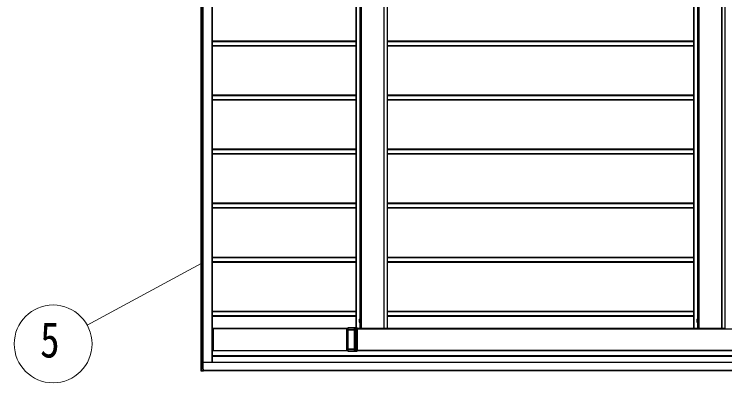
# Model space of a CAD drawing. Units: millimetres, scale not verified. Extents: x -16820 to 16820, y -11880 to 11880.
# Drawn here: x -5116 to -2487, y -3305 to -1941 of the extents above; entities that cross this region are included whole.
import ezdxf
from ezdxf.enums import TextEntityAlignment as Align

# ---------------------------------------------------------------- set-up
doc = ezdxf.new("R2010")
doc.units = ezdxf.units.MM
doc.header["$LTSCALE"] = 40
doc.layers.add('0-3_YKK_11', color=7, linetype='Continuous')
doc.layers.add('0-5_YKK_A1', color=4, linetype='Continuous')
doc.layers.add('0-6_YKK_D', color=6, linetype='Continuous', lineweight=18)
doc.styles.add('ＭＳ ゴシック', font='')
doc.styles.get('ＭＳ ゴシック').set_extended_font_data('MS Gothic')

msp = doc.modelspace()

# ---------------------------------------------------------------- linework, layer by layer
at = {"layer": '0-3_YKK_11'}
for p, q in [((-4424.88, -3253.5), (-4424.88, 2143.5)), ((-4418.51, 2143.5), (-4418.51, -3253.5)), ((-4383.58, 2120), (-4383.58, -3230)), ((-3851.43, -3102), (-3851.43, 1992)), ((-3747.97, -3104.5), (-3747.97, 1994.5)), ((-2602.19, -3103), (-2602.19, 1993)), ((-3851.43, -2041), (-4383.58, -2041)), ((-2602.19, -2041), (-3736.45, -2041)), ((-3851.43, -2058), (-4383.58, -2058)), ((-2602.19, -2058), (-3736.45, -2058)), ((-3851.43, -2241), (-4383.58, -2241)), ((-3851.43, -2258), (-4383.58, -2258)), ((-2602.19, -2241), (-3736.45, -2241)), ((-2602.19, -2258), (-3736.45, -2258)), ((-3851.43, -2441), (-4383.58, -2441)), ((-2602.19, -2441), (-3736.45, -2441)), ((-3851.43, -2458), (-4383.58, -2458)), ((-2602.19, -2458), (-3736.45, -2458)), ((-3851.43, -2641), (-4383.58, -2641)), ((-2602.19, -2641), (-3736.45, -2641)), ((-3851.43, -2658), (-4383.58, -2658)), ((-2602.19, -2658), (-3736.45, -2658)), ((-3851.43, -2841), (-4383.58, -2841)), ((-3851.43, -2858), (-4383.58, -2858)), ((-2602.19, -2841), (-3736.45, -2841)), ((-2602.19, -2858), (-3736.45, -2858)), ((-3851.43, -3041), (-4383.58, -3041)), ((-2602.19, -3041), (-3736.45, -3041)), ((-3851.43, -3058), (-4383.58, -3058)), ((-3840.47, -3070), (-3840.02, -3069.23)), ((-3840.47, -3070), (-3840.47, -3080)), ((-3840.47, -3071.95), (-3838.11, -3073.1)), ((-3840.02, -3069.23), (-3836.47, -3069.23)), ((-3836.47, -3072.11), (-3840.02, -3072.11)), ((-3838.11, -3073.1), (-3837.1, -3075)), ((-3838.11, -3076.9), (-3837.1, -3075)), ((-3836.47, -3069.23), (-3836.47, -3080.77)), ((-3835.27, -3069.3), (-3836.47, -3069.3)), ((-3835.27, -3068.75), (-3835.27, -3081.25)), ((-3833.67, -3068.75), (-3835.27, -3068.75)), ((-3833.67, -3081.25), (-3833.67, -3068.75)), ((-2602.19, -3058), (-3736.45, -3058)), ((-2591.23, -3070), (-2590.78, -3069.23)), ((-2591.23, -3070), (-2591.23, -3080)), ((-2591.23, -3071.95), (-2588.87, -3073.1)), ((-2590.78, -3069.23), (-2587.23, -3069.23)), ((-2587.23, -3072.11), (-2590.78, -3072.11)), ((-2588.87, -3073.1), (-2587.86, -3075)), ((-2588.87, -3076.9), (-2587.86, -3075)), ((-2587.23, -3069.23), (-2587.23, -3080.77)), ((-2586.03, -3069.3), (-2587.23, -3069.3)), ((-2586.03, -3068.75), (-2586.03, -3081.25)), ((-2584.43, -3068.75), (-2586.03, -3068.75)), ((-2584.43, -3081.25), (-2584.43, -3068.75)), ((-3840.47, -3078.05), (-3838.11, -3076.9)), ((-3840.47, -3080), (-3840.02, -3080.77)), ((-3836.47, -3077.89), (-3840.02, -3077.89)), ((-3840.02, -3080.77), (-3836.47, -3080.77)), ((-3835.27, -3080.7), (-3836.47, -3080.7)), ((-3835.27, -3081.25), (-3833.67, -3081.25)), ((-2591.23, -3078.05), (-2588.87, -3076.9)), ((-2591.23, -3080), (-2590.78, -3080.77)), ((-2587.23, -3077.89), (-2590.78, -3077.89)), ((-2590.78, -3080.77), (-2587.23, -3080.77)), ((-2586.03, -3080.7), (-2587.23, -3080.7)), ((-2586.03, -3081.25), (-2584.43, -3081.25)), ((-4380.72, -3105), (-4383.58, -3105)), ((-4380.83, -3108.3), (-4380.83, -3108.5)), ((-4380.73, -3107.8), (-4380.81, -3107.8)), ((-4380.81, -3109), (-4380.73, -3109)), ((-4380.72, -3104.3), (-4380.72, -3107.5)), ((-4380.72, -3109.3), (-4380.72, -3139.5)), ((-4380.68, -3185.7), (-4380.68, -3104.3)), ((-3885.78, -3185.7), (-3885.78, -3104.3)), ((-3885.78, -3105), (-3881.85, -3105)), ((-3885.78, -3106.8), (-3881.85, -3106.8)), ((-3881.91, -3108.4), (-3881.91, -3181.6)), ((-3881.87, -3107.62), (-3881.9, -3107.93)), ((-3881.84, -3180.2), (-3881.84, -3109.8)), ((-3881.83, -3109.33), (-3881.8, -3109.02)), ((-3881.79, -3108.55), (-3881.79, -3102.5)), ((-3847.26, -3102.5), (-3847.26, -3187.5)), ((-3847.26, -3105), (466.23, -3105)), ((-3820.52, -3104.5), (-3820.52, -3105)), ((-3818.79, -3104.5), (-3818.79, -3105)), ((-3762.55, -3104.5), (-3762.55, -3105)), ((-3760.82, -3104.5), (-3760.82, -3105)), ((-2602.19, -3104.5), (-2602.19, -3104.5)), ((-2571.28, -3104.5), (-2571.28, -3105)), ((-2569.55, -3104.5), (-2569.55, -3105)), ((-2513.31, -3104.5), (-2513.31, -3105)), ((-2511.58, -3104.5), (-2511.58, -3105)), ((-4380.83, -3140.3), (-4380.83, -3140.5)), ((-4380.83, -3149.5), (-4380.83, -3149.7)), ((-4380.73, -3139.8), (-4380.81, -3139.8)), ((-4380.81, -3141), (-4380.73, -3141)), ((-4380.73, -3149), (-4380.81, -3149)), ((-4380.81, -3150.2), (-4380.73, -3150.2)), ((-4380.72, -3141.3), (-4380.72, -3148.7)), ((-4380.72, -3150.5), (-4380.72, -3180.7)), ((-4380.73, -3181), (-4380.81, -3181)), ((-3881.8, -3180.98), (-3881.83, -3180.67)), ((-4380.72, -3185), (-4383.58, -3185)), ((-4380.83, -3181.5), (-4380.83, -3181.7)), ((-4380.81, -3182.2), (-4380.73, -3182.2)), ((-4380.72, -3182.5), (-4380.72, -3185.7)), ((-3881.85, -3183.2), (-3885.78, -3183.2)), ((-3881.85, -3185), (-3885.78, -3185)), ((-3881.9, -3182.07), (-3881.87, -3182.38)), ((-3881.79, -3187.5), (-3881.79, -3181.45)), ((-3847.26, -3185), (466.23, -3185)), ((-4418, -3253.5), (-4418, -3230.5)), ((-4425.91, -3253.5), (-4425.91, -3253.5)), ((-4425.91, -3253.5), (-4425.91, -3260.54)), ((-4416.46, -3255), (-4417.66, -3255)), ((-4416.45, -3261), (-4416.45, -3255.3))]:
    msp.add_line(p, q, dxfattribs=at)
for points in [[(-3847.26, 1994.5), (-3837.37, 1994.5), (-3836.34, 1994.5), (-3832.92, 1994.5), (-3832.4, 1994.5), (-3748.45, 1994.5), (-3747.97, 1994.5), (-3736.93, 1994.5), (-3736.45, 1994.5), (-3736.45, -3104.5), (-3736.93, -3104.5), (-3747.97, -3104.5), (-3748.45, -3104.5), (-3832.4, -3104.5), (-3832.92, -3104.5), (-3836.34, -3104.5), (-3837.37, -3104.5), (-3847.26, -3104.5)], [(-2487.69, 1994.5), (-2487.21, 1994.5), (-2487.21, -3104.5), (-2487.69, -3104.5), (-2498.73, -3104.5), (-2499.21, -3104.5), (-2583.16, -3104.5), (-2583.68, -3104.5), (-2587.1, -3104.5), (-2588.13, -3104.5), (-2601.62, -3104.5), (-2602.14, -3104.5), (-2602.19, -3104.5)], [(-2602.19, 1994.5), (-2602.19, 1994.5), (-2602.14, 1994.5), (-2601.62, 1994.5), (-2588.13, 1994.5), (-2587.1, 1994.5), (-2583.68, 1994.5), (-2583.16, 1994.5), (-2499.21, 1994.5), (-2498.73, 1994.5), (-2498.73, -3104.5)], [(-3852.82, -3102.34), (-3847.28, -3102), (-3850.82, -3102), (-3850.83, -3102), (-3881.8, -3102), (-3881.89, -3102), (-3881.89, -3104.5), (-3881.85, -3104.5), (-3881.85, -3107.15)], [(-3885.79, -3104), (-4380.69, -3104), (-4380.71, -3104)], [(462.64, -3186), (462.64, -3205), (-4383.58, -3205)], [(-4380.71, -3186), (-4380.69, -3186), (-3885.79, -3186)], [(-3881.85, -3182.85), (-3881.85, -3185.5), (-3881.89, -3185.5), (-3881.89, -3188), (-3881.8, -3188), (-3850.83, -3188), (-3850.82, -3188), (-3847.28, -3188), (-3852.82, -3187.66)], [(579.64, -3230), (-4418.02, -3230), (-4418.04, -3230), (-4418.04, -3253.5)], [(-4417.96, -3254.7), (-4417.96, -3253.5), (-4418.27, -3253.5), (-4423.99, -3253.5), (-4424.48, -3253.5), (-4425.91, -3253.5)], [(-4416.45, -3260), (578.14, -3260), (578.16, -3260), (578.17, -3254.5), (578.19, -3254.5), (579.39, -3254.5)], [(-4425.91, -3260.54), (-4425.91, -3260.54), (-4425.44, -3261.04)], [(-4425.44, -3261.04), (-4417.93, -3261.5), (-4416.47, -3261.5), (-4424.01, -3261.04)]]:
    msp.add_lwpolyline(points, dxfattribs=at)
for centre, radius, start, end in [((-3837.91, -3070.67), 2.56, 145.61708, 214.38292), ((-3830.91, -3075), 9.55, 162.41276, 197.58724), ((-2588.67, -3070.67), 2.56, 145.61708, 214.38292), ((-2581.68, -3075), 9.55, 162.41276, 197.58724), ((-3885.38, -3102.38), 3.6, 358.01091, 5.98665), ((-3837.91, -3079.33), 2.56, 145.61708, 214.38292), ((-2588.67, -3079.33), 2.56, 145.61708, 214.38292), ((-4377.23, -3108.18), 3.6, 174.01335, 181.98909), ((-4377.23, -3108.62), 3.6, 178.01091, 185.98665), ((-4378.57, -3104.23), 2.16, 174.01335, 181.98909), ((-4382.88, -3107.57), 2.16, 354.01335, 1.98909), ((-4382.88, -3109.23), 2.16, 358.01091, 5.98665), ((-4382.84, -3104.23), 2.16, 358.01091, 5.98665), ((-3887.94, -3104.23), 2.16, 358.01091, 5.98665), ((-3875.15, -3108.33), 6.76, 176.60841, 180.59189), ((-3888.62, -3107.22), 6.76, 356.60841, 0.59189), ((-3875.08, -3109.73), 6.76, 176.60841, 180.59189), ((-3888.55, -3108.62), 6.76, 356.60841, 0.59189), ((-3870.3, -3108.69), 13.52, 356.60841, 0.59189), ((-3828.24, -3101.8), 3.2, 237.52075, 269.99876), ((-3825.45, -3101.8), 3.2, 237.52075, 269.99876), ((-3755.89, -3101.8), 3.2, 270.00124, 302.47925), ((-2579, -3101.8), 3.2, 237.52075, 269.99876), ((-2576.21, -3101.8), 3.2, 237.52075, 269.99876), ((-2506.65, -3101.8), 3.2, 270.00124, 302.47925), ((-4377.23, -3140.18), 3.6, 174.01335, 181.98909), ((-4377.23, -3140.62), 3.6, 178.01091, 185.98665), ((-4377.23, -3149.38), 3.6, 174.01335, 181.98909), ((-4377.23, -3149.82), 3.6, 178.01091, 185.98665), ((-4382.88, -3139.57), 2.16, 354.01335, 1.98909), ((-4382.88, -3141.23), 2.16, 358.01091, 5.98665), ((-4382.88, -3148.77), 2.16, 354.01335, 1.98909), ((-4382.88, -3150.43), 2.16, 358.01091, 5.98665), ((-4377.23, -3181.38), 3.6, 174.01335, 181.98909), ((-4382.88, -3180.77), 2.16, 354.01335, 1.98909), ((-3875.08, -3180.27), 6.76, 179.40811, 183.39159), ((-3888.55, -3181.38), 6.76, 359.40811, 3.39159), ((-3870.3, -3181.31), 13.52, 359.40811, 3.39159), ((-4377.23, -3181.82), 3.6, 178.01091, 185.98665), ((-4382.88, -3182.43), 2.16, 358.01091, 5.98665), ((-4378.57, -3185.77), 2.16, 178.01091, 185.98665), ((-4382.84, -3185.77), 2.16, 354.01335, 1.98909), ((-3887.94, -3185.77), 2.16, 354.01335, 1.98909), ((-3875.15, -3181.67), 6.76, 179.40811, 183.39159), ((-3888.62, -3182.78), 6.76, 359.40811, 3.39159), ((-3885.38, -3187.62), 3.6, 354.01335, 1.98909), ((-4421.6, -3230.38), 3.6, 358.01091, 5.98665)]:
    msp.add_arc(centre, radius, start, end, dxfattribs=at)
for centre, major_axis, ratio, start_param, end_param in [((-3847.28, -3102.5), (0, -0.501), 0.034899, 1.5745278, 3.1415972), ((-3847.28, -3187.5), (0, -0.501), 0.034899, 6.2831808, 7.8502502), ((-4417.66, -3254.7), (0.301, 0), 0.996353, 3.1415927, 4.712389), ((-4416.46, -3255.3), (0, -0.3), 0.034965, 1.5707963, 3.1415927), ((-4416.47, -3261), (0, -0.501), 0.034899, 6.2831808, 7.8502502)]:
    msp.add_ellipse(centre, major_axis=major_axis, ratio=ratio, start_param=start_param, end_param=end_param, dxfattribs=at)
at = {"layer": '0-5_YKK_A1'}
for p, q in [((-4424.88, -3253.5), (-4424.88, 2143.5)), ((-4423.51, -3253.5), (-4423.51, 2143.5)), ((-4423, -3253.5), (-4423, 2143.5)), ((-4418.8, -3253.5), (-4418.8, 2143.5)), ((-4418.24, -3253.5), (-4418.24, 2143.5)), ((-4384.06, -3230), (-4384.06, 2120)), ((-3851.43, 1992), (-3851.43, -3102)), ((-3851.38, 1992), (-3851.38, -3102)), ((-3850.86, 1992), (-3850.86, -3102)), ((-3832.92, 1994.5), (-3832.92, -3104.5)), ((-3832.4, 1994.5), (-3832.4, -3104.5)), ((-3748.45, 1994.5), (-3748.45, -3104.5)), ((-3736.93, 1994.5), (-3736.93, -3104.5)), ((-2602.19, 1994.5), (-2602.19, -3104.5)), ((-2602.14, 1994.5), (-2602.14, -3104.5)), ((-2601.62, 1994.5), (-2601.62, -3104.5)), ((-2583.68, 1994.5), (-2583.68, -3104.5)), ((-2583.16, 1994.5), (-2583.16, -3104.5)), ((-2499.21, 1994.5), (-2499.21, -3104.5)), ((-2487.69, 1994.5), (-2487.69, -3104.5)), ((-3837.37, 1959.23), (-3837.37, -3069.23)), ((-3836.34, 1959.3), (-3836.34, -3069.3)), ((-2588.13, 1959.23), (-2588.13, -3069.23)), ((-2587.1, 1959.3), (-2587.1, -3069.3)), ((-4383.58, -2042), (-3851.43, -2042)), ((-3736.45, -2042), (-2602.19, -2042)), ((-4383.58, -2057), (-3851.43, -2057)), ((-4383.58, -2058.3), (-3851.43, -2058.3)), ((-3736.45, -2057), (-2602.19, -2057)), ((-3736.45, -2058.3), (-2602.19, -2058.3)), ((-4383.58, -2242), (-3851.43, -2242)), ((-4383.58, -2257), (-3851.43, -2257)), ((-4383.58, -2258.3), (-3851.43, -2258.3)), ((-3736.45, -2242), (-2602.19, -2242)), ((-3736.45, -2257), (-2602.19, -2257)), ((-3736.45, -2258.3), (-2602.19, -2258.3)), ((-4383.58, -2442), (-3851.43, -2442)), ((-3736.45, -2442), (-2602.19, -2442)), ((-4383.58, -2457), (-3851.43, -2457)), ((-4383.58, -2458.3), (-3851.43, -2458.3)), ((-3736.45, -2457), (-2602.19, -2457)), ((-3736.45, -2458.3), (-2602.19, -2458.3)), ((-4383.58, -2642), (-3851.43, -2642)), ((-3736.45, -2642), (-2602.19, -2642)), ((-4383.58, -2657), (-3851.43, -2657)), ((-4383.58, -2658.3), (-3851.43, -2658.3)), ((-3736.45, -2657), (-2602.19, -2657)), ((-3736.45, -2658.3), (-2602.19, -2658.3)), ((-4383.58, -2842), (-3851.43, -2842)), ((-4383.58, -2857), (-3851.43, -2857)), ((-4383.58, -2858.3), (-3851.43, -2858.3)), ((-3736.45, -2842), (-2602.19, -2842)), ((-3736.45, -2857), (-2602.19, -2857)), ((-3736.45, -2858.3), (-2602.19, -2858.3)), ((-4383.58, -3042), (-3851.43, -3042)), ((-3736.45, -3042), (-2602.19, -3042)), ((-4383.58, -3057), (-3851.43, -3057)), ((-4383.58, -3058.3), (-3851.43, -3058.3)), ((-3736.45, -3057), (-2602.19, -3057)), ((-3736.45, -3058.3), (-2602.19, -3058.3)), ((-3837.37, -3080.77), (-3837.37, -3104.5)), ((-3836.34, -3080.7), (-3836.34, -3104.5)), ((-2588.13, -3080.77), (-2588.13, -3104.5)), ((-2587.1, -3080.7), (-2587.1, -3104.5)), ((-4383.58, -3103), (-3881.89, -3103)), ((-4380.68, -3104.3), (-3885.78, -3104.3)), ((-3885.78, -3107.1), (-3881.85, -3107.1)), ((-3857.35, -3109.8), (-3881.84, -3109.8)), ((-3881.83, -3109.33), (-3857.34, -3109.33)), ((-3857.31, -3109.02), (-3881.8, -3109.02)), ((-3857.1, -3102.5), (-3881.79, -3102.5)), ((-3881.79, -3108.55), (-3857.3, -3108.55)), ((-3857.35, -3180.2), (-3857.35, -3109.8)), ((-3857.35, -3109.8), (-3856.84, -3109.8)), ((-3857.34, -3109.33), (-3857.31, -3109.02)), ((-3857.3, -3108.55), (-3857.3, -3102.9)), ((-3857.3, -3108.55), (-3856.78, -3108.55)), ((-3856.81, -3109.49), (-3856.84, -3109.8)), ((-3856.84, -3109.8), (-3856.84, -3180.2)), ((-3856.78, -3102.84), (-3856.78, -3108.55)), ((-3856.5, -3102.84), (-3856.78, -3102.84)), ((-3853.29, -3102.84), (-3856.5, -3102.84)), ((-3856.31, -3102.34), (-3856.03, -3102.34)), ((-3856.03, -3102.34), (-3852.82, -3102.34)), ((-3852.8, -3102.84), (-3853.29, -3102.84)), ((-3847.26, -3102.5), (-3852.8, -3102.84)), ((-3852.8, -3102.84), (-3852.8, -3187.16)), ((-3847.26, -3105.5), (466.23, -3105.5)), ((-3736.45, -3103), (-2602.19, -3103)), ((-3881.84, -3180.2), (-3857.35, -3180.2)), ((-3857.34, -3180.67), (-3881.83, -3180.67)), ((-3881.8, -3180.98), (-3857.31, -3180.98)), ((-3857.35, -3180.2), (-3856.84, -3180.2)), ((-3857.31, -3180.98), (-3857.34, -3180.67)), ((-3856.84, -3180.2), (-3856.81, -3180.51)), ((-4383.58, -3185.3), (-4380.72, -3185.3)), ((-4383.58, -3204.5), (462.64, -3204.5)), ((-4383.58, -3207), (461.63, -3207)), ((-4380.68, -3185.7), (-3885.78, -3185.7)), ((-3885.78, -3182.9), (-3881.85, -3182.9)), ((-3885.78, -3185.3), (-3881.85, -3185.3)), ((-3857.3, -3181.45), (-3881.79, -3181.45)), ((-3881.79, -3187.5), (-3857.1, -3187.5)), ((-3857.3, -3187.1), (-3857.3, -3181.45)), ((-3857.3, -3181.45), (-3856.78, -3181.45)), ((-3856.78, -3181.45), (-3856.78, -3187.16)), ((-3856.78, -3187.16), (-3856.5, -3187.16)), ((-3856.5, -3187.16), (-3853.29, -3187.16)), ((-3856.03, -3187.66), (-3856.31, -3187.66)), ((-3852.82, -3187.66), (-3856.03, -3187.66)), ((-3852.8, -3187.16), (-3847.26, -3187.5)), ((-3847.26, -3184.5), (466.23, -3184.5)), ((-3847.26, -3185.3), (465.62, -3185.3)), ((579.65, -3230.5), (-4418, -3230.5)), ((-4425.91, -3253.5), (-4425.91, -3260.54)), ((-4423.99, -3253.5), (-4423.99, -3260.54)), ((-4418.27, -3254.7), (-4418.27, -3253.5)), ((-4417.96, -3254.7), (-4418.27, -3254.7)), ((-4416.45, -3255.3), (-4417.67, -3255.3)), ((578.16, -3259.5), (-4416.45, -3259.5)), ((-4425.91, -3260.54), (-4424.48, -3260.54)), ((-4424.01, -3261.04), (-4425.44, -3261.04)), ((-4423.99, -3260.54), (-4416.45, -3261))]:
    msp.add_line(p, q, dxfattribs=at)
for points in [[(-3852.8, -3187.16), (-3853.29, -3187.16), (-3853.29, -3102.84)], [(-3850.83, -3188), (-3851.07, -3187.99), (-3851.78, -3187.96), (-3852.94, -3187.92), (-3854.5, -3187.86), (-3856.41, -3187.79)], [(-4423.99, -3260.54), (-4424.48, -3260.54), (-4424.48, -3253.5)]]:
    msp.add_lwpolyline(points, dxfattribs=at)
for centre, radius, start, end in [((-3850.59, -3109.73), 6.76, 176.60841, 180.59189), ((-3857.33, -3109.82), 0.493, 2.64264, 91.56286), ((-3864.06, -3108.62), 6.76, 356.60841, 0.59189), ((-3857.3, -3109.51), 0.493, 2.64264, 91.56286), ((-3859.1, -3099.7), 3.67, 299.36084, 306.96883), ((-3854.41, -3104.09), 3.12, 149.29989, 157.48268), ((-3856.42, -3103.17), 0.96, 89.80605, 135.38861), ((-3851.2, -3093.48), 10.78, 236.80485, 238.11338), ((-3856.17, -3103.3), 0.986, 102.62055, 137.05843), ((-3856.28, -3102.84), 0.5, 93.51882, 180.01603), ((-3856, -3102.84), 0.5, 93.51882, 180.01603), ((-3856.1, -3102.21), 0.316, 179.92958, 203.81968), ((-3852.79, -3102.84), 0.5, 93.51882, 180.01603), ((-3848.01, -3102.42), 4.81, 179.02269, 184.97488), ((-3850.59, -3180.27), 6.76, 179.40811, 183.39159), ((-3857.33, -3180.18), 0.493, 268.43714, 357.35736), ((-3857.3, -3180.49), 0.493, 268.43714, 357.35736), ((-3864.06, -3181.38), 6.76, 359.40811, 3.39159), ((-3859.1, -3190.3), 3.67, 53.03117, 60.63916), ((-3854.41, -3185.91), 3.12, 202.51732, 210.70011), ((-3851.2, -3196.52), 10.78, 121.88662, 123.19515), ((-3856.41, -3186.82), 0.966, 224.75557, 270.04976), ((-3856.21, -3186.76), 0.921, 221.68739, 258.63363), ((-3856.28, -3187.16), 0.5, 179.98397, 266.48118), ((-3856, -3187.16), 0.5, 179.98397, 266.48118), ((-3856.1, -3187.79), 0.316, 156.18032, 180.07042), ((-3852.79, -3187.16), 0.5, 179.98397, 266.48118), ((-3848.01, -3187.58), 4.81, 175.02512, 180.97731), ((-4414.8, -3255.23), 2.87, 175.50564, 181.49539), ((-4425.41, -3260.54), 0.5, 179.98397, 266.48118), ((-4423.98, -3260.54), 0.5, 179.98397, 266.48118), ((-4419.2, -3260.96), 4.81, 175.02512, 180.97731)]:
    msp.add_arc(centre, radius, start, end, dxfattribs=at)
for centre, major_axis, ratio, start_param, end_param in [((-3863.9, -3102.5), (13.07, 0.5), 0.000051, 5.3224402, 6.2845183), ((-3863.88, -3102.8), (13.07, 0.8), 0.00013, 5.3232351, 6.2479091), ((-3857.28, -3102.9), (0.5, 0.061), 0.004206, 0.0343924, 1.6051887), ((-3857.31, -3102.4), (1, 0.06), 0.002127, 0.0347766, 0.3856251), ((-3857.28, -3187.1), (0.5, -0.061), 0.004206, 4.6779966, 6.2487929), ((-3863.88, -3187.2), (13.07, -0.8), 0.00013, 0.0352762, 0.9599502), ((-3857.31, -3187.6), (1, -0.06), 0.002127, 5.8975602, 6.2484087), ((-4417.67, -3254.7), (0.601, 0), 0.998477, 3.1415927, 4.712389)]:
    msp.add_ellipse(centre, major_axis=major_axis, ratio=ratio, start_param=start_param, end_param=end_param, dxfattribs=at)
at = {"layer": '0-6_YKK_D'}
msp.add_line((-4424.88, -2863.71), (-4845.9, -3092.53), dxfattribs=at)
msp.add_circle((-4972.42, -3161.3), 144, dxfattribs=at)

# ---------------------------------------------------------------- texts
at = {"layer": '0-6_YKK_D', "style": 'ＭＳ ゴシック', "width": 0.8}
msp.add_text('5', height=132, dxfattribs=at).set_placement((-5020.42, -3251.3), align=Align.BOTTOM_LEFT)

doc.saveas('drawing.dxf')
